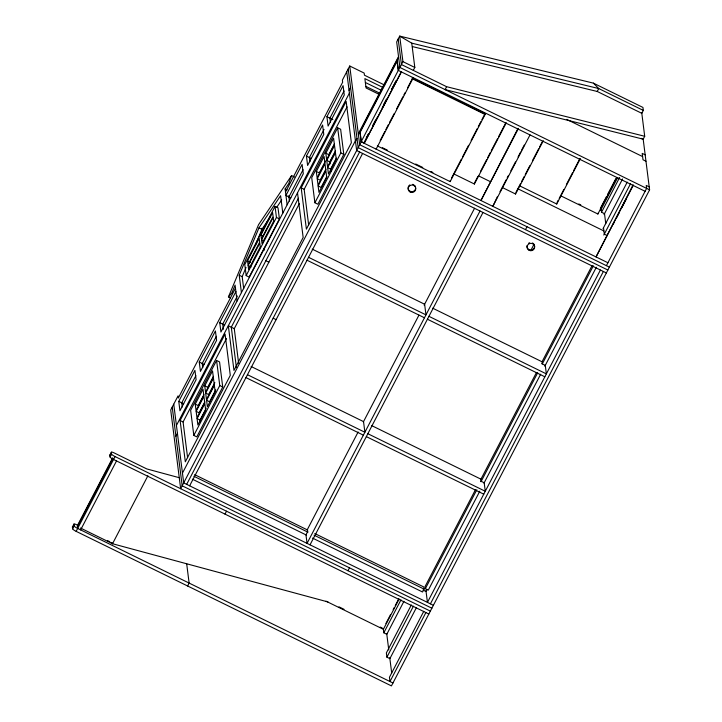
<?xml version="1.0" encoding="UTF-8"?>
<svg xmlns="http://www.w3.org/2000/svg" width="722" height="722" viewBox="0 0 722 722"><rect width="100%" height="100%" fill="white"/><g stroke="black" fill="none" stroke-linecap="round" stroke-linejoin="round"><path stroke-width="1.08" d="M294.558 177.034L291.58 175.581L288.746 183.578L285.127 188.956L287.13 204.813M230.417 297.897L228.432 296.923L258.548 224.695L291.58 175.581M241.419 292.654L239.217 275.217L258.954 227.881L280.605 195.689L282.807 213.125M243.702 288.665L242.186 276.679L246.049 267.411M255.489 244.776L261.924 229.334L270.588 216.456M641.226 138.344L643.203 139.31L649.592 189.85L391.441 685.9L76.144 531.347A3.818 0.713 27.5 0 1 72.633 528.829L72.408 527.015L73.924 524.109A3.339 0.623 27.5 0 1 76.803 524.822M428.841 614.025L113.544 459.472A3.818 0.713 27.5 0 1 110.042 456.954L109.816 455.149L111.323 452.234A3.339 0.623 27.5 0 1 114.202 452.947L146.819 468.939L179.354 477.729M72.633 528.829L74.149 525.923L73.924 524.109M110.042 456.954L111.558 454.048L111.323 452.234M112.686 457.811L77.317 525.778L77.651 528.432L392.958 682.994M77.416 526.519L112.785 458.551M76.144 531.347L115.06 456.566A3.818 0.713 27.5 0 1 111.558 454.048M80.629 529.894L116.522 460.925M275.046 206.375L244.776 264.532L246.175 275.596L249.144 277.058L279.414 218.892L278.015 207.828L275.046 206.375L276.436 217.439L246.175 275.596M247.529 260.822L259.207 238.395L259.685 242.222L248.016 264.658L247.529 260.822L250.498 262.285M260.931 235.065L272.609 212.629L273.096 216.465L261.418 238.901L260.931 235.065L262.916 236.04M384.691 85.124L364.448 75.196L364.177 73.075L349.737 66L342.39 80.124L342.652 82.245L285.515 192.043M235.48 288.195L178.343 397.993L178.072 395.864L170.717 409.988L180.662 488.722L361.199 141.819L359.917 131.711M248.124 265.506L259.794 243.07L260.281 246.906L248.603 269.333L248.124 265.506L251.094 266.969M261.526 239.749L273.205 217.313L273.683 221.149L262.005 243.576L261.526 239.749L263.503 240.724M178.767 401.396L194.931 370.341L196.113 379.7L179.949 410.764L178.767 401.396L183.722 403.824M199.254 362.029L215.418 330.974L216.6 340.333L200.436 371.397L199.254 362.029L204.209 364.457M290.903 197.882L285.948 195.445L302.112 164.39L303.294 173.749L220.923 332.021L219.741 322.662L235.904 291.598M306.435 156.078L322.599 125.023L323.781 134.382L307.617 165.446L306.435 156.078L311.39 158.506M326.922 116.711L343.085 85.656L344.268 95.015L328.104 126.079L326.922 116.711L332.869 119.626M195.888 375.675L181.745 402.858L182.269 407.018M216.374 336.308L202.232 363.491L202.756 367.651M237.367 295.975L222.719 324.115L223.378 329.322M288.917 196.907L303.06 169.733M324.052 129.391L309.404 157.54L309.937 161.701M344.042 90.99L329.891 118.173L330.423 122.334M80.422 527.999L112.533 543.738L147.902 475.771M349.051 90.322L350.567 87.416M176.43 425.457L349.403 93.093M180.112 420.511L225.083 334.096L230.291 375.377L185.319 461.791L180.112 420.511L183.081 421.964L187.594 457.667M301.182 187.855L346.154 101.441L351.37 142.721L306.399 229.136L301.182 187.855L304.161 189.308L308.664 225.011M298.421 198.225L231.293 327.201L236.374 367.417M183.081 421.964L226.5 338.528M304.161 189.308L347.056 106.874M175.915 436.25L177.431 433.335M216.591 360.458L190.644 410.313L193.812 435.42L196.79 436.882L222.728 387.028L219.56 361.921L216.591 360.458L219.759 385.566L193.812 435.42M337.661 127.803L311.714 177.657L314.891 202.765L317.861 204.227L343.807 154.373L340.64 129.265L337.661 127.803L340.838 152.911L314.891 202.765M238.639 363.292L234.271 328.654L299.323 203.649M195.238 404.13L203.017 389.176L203.83 395.557L196.041 410.52L195.238 404.13L198.207 405.593L203.92 394.618M204.75 385.855L212.53 370.9L213.342 377.281L205.553 392.236L204.75 385.855L207.719 387.308L213.432 376.342M316.308 171.475L324.097 156.521L324.9 162.901L317.12 177.865L316.308 171.475L319.286 172.937L325.514 160.97M325.821 153.199L333.609 138.245L334.412 144.626L326.633 159.58L325.821 153.199L328.799 154.652L334.503 143.687M196.149 411.369L203.929 396.414L204.741 402.795L196.953 417.749L196.149 411.369L199.119 412.822L204.831 401.856M205.662 393.084L213.45 378.129L214.254 384.51L206.465 399.474L205.662 393.084L208.631 394.546L214.858 382.579M317.229 178.713L325.008 163.759L325.812 170.139L318.032 185.094L317.229 178.713L320.198 180.166L325.902 169.201M326.741 160.437L334.521 145.474L335.333 151.864L327.544 166.818L326.741 160.437L329.71 161.89L329.981 164.02M329.71 161.89L335.423 150.925M197.061 418.598L204.849 403.643L205.653 410.033L197.873 424.987L197.061 418.598L200.039 420.06L200.301 422.19M206.573 400.322L214.362 385.368L215.165 391.748L207.385 406.703L206.573 400.322L209.551 401.775L215.779 389.817M318.14 185.951L325.92 170.988L326.732 177.377L318.943 192.332L318.14 185.951L321.11 187.404L326.822 176.439M327.653 167.666L335.432 152.712L336.244 159.093L328.456 174.047L327.653 167.666L330.622 169.129L330.893 171.249M200.039 420.06L206.266 408.092M330.622 169.129L336.335 158.154M358.311 133.877L398.526 56.596M358.41 134.617L398.625 57.345M182.458 473.118L355.423 140.754M355.504 141.395L357.011 138.48M361.271 141.521L398.282 70.395L397.127 61.271L360.116 132.397L361.271 141.521L364.24 142.983L401.252 71.857M412.415 46.587L597.229 91.468L641.804 113.318L643.32 110.412L642.941 107.434L593.376 83.129L399.699 36.1L402.921 61.632L398.382 70.359L397.109 60.251M366.262 138.01L368.31 134.057M372.94 125.177L375.503 120.24M383.725 104.437L386.297 99.501M391.432 89.627L396.062 80.747M364.159 142.568L368.807 133.642M372.94 125.7L377.074 117.758M382.236 107.831L386.884 98.905M391.532 89.97L396.179 81.035M186.664 484.363L359.628 151.999M364.258 143.317L401.441 71.857M189.633 485.816L362.606 153.452M413.3 70.368L414.816 67.462L411.748 43.149L399.699 36.1L396.676 41.912L399.898 67.453L649.592 189.85M380.187 140.456L384.835 131.53M385.864 129.545L388.445 124.581M389.483 122.596L394.131 113.661M396.712 108.697L402.912 96.793M403.941 94.808L404.979 92.822M407.56 87.858L412.722 77.931M413.336 77.687L376.144 149.147L376.054 148.398M644.701 136.268L446.602 86.694L445.086 89.6L643.194 139.175L644.701 136.268L641.705 112.497M187.612 585.984L189.119 583.078L186.682 563.765M225.011 514.109L226.528 511.203M451.584 177.964L461.358 159.174M462.396 157.179L468.569 145.321M471.132 140.393L477.314 128.507M478.325 126.567L480.897 121.63M481.926 119.662L484.498 114.708M377.362 145.934L450.158 181.619L485.103 114.482L485.003 113.733L412.208 78.048M474.832 182.314L477.928 176.376M480.473 171.475L486.664 159.589M487.684 157.631L490.256 152.676M491.285 150.708L497.458 138.832M498.496 136.855L505.698 123.011M453.443 173.74L474.426 184.029L506.284 122.812M358.148 431.964L307.22 529.831L307.752 531.455L305.975 534.867L307.049 543.377L480.022 211.014M363.346 421.973L418.959 315.126M424.148 305.135L474.562 208.27M518.044 128.317L480.951 200.517L518.134 129.058M310.027 544.83L482.991 212.467M497.395 196.673L492.837 206.348L530.029 134.888M499.976 191.709L506.176 179.796M507.205 177.811L508.243 175.825M510.824 170.861L515.472 161.936M518.053 156.972L520.634 152.008M521.672 150.023L524.253 145.059M515.986 192.314L520.625 183.406M521.636 181.466L524.217 176.493M525.237 174.543L529.876 165.636M532.439 160.699L538.621 148.831M539.65 146.855L542.222 141.909M502.593 187.657L515.58 194.019L543.323 140.709M597.229 91.468L598.737 88.553L593.376 83.129M347.977 570.732L349.493 567.826M525.481 229.65L526.997 226.735M531.13 249.821L533.72 244.83M557.149 202.304L558.151 200.364M559.189 198.388L563.837 189.453M566.391 184.543L572.573 172.666M573.593 170.69L579.775 158.822M519.768 185.897L556.734 204.019L580.371 158.605M600.343 208.378L606.534 196.483M607.545 194.534L615.785 178.713M560.922 195.888L597.888 214.01L616.904 177.486M600.677 210.165L617.689 177.477M385.891 623.555L390.566 614.557M393.174 609.558L394.212 607.563M395.25 605.559L398.896 598.565M398.986 599.314L383.382 629.295L326.01 601.173M605.767 223.667L604.504 213.676L601.534 212.223L619.611 177.486M403.959 601.282L386.802 634.268L383.824 632.806L400.99 599.829M604.025 214.605L622.581 178.939M603.014 228.684L627.247 182.115M411.332 604.937L386.369 652.914L386.902 657.173L389.88 658.626L416.404 607.653M603.818 235.065L630.631 183.55M386.902 657.173L413.435 606.2M633.122 184.724L596.029 256.933L633.212 185.473M612.978 224.632L614.007 222.656M616.588 217.701L619.169 212.746M621.741 207.792L626.38 198.875M475.527 489.588L425.068 586.553L425.339 588.683L428.308 590.136L479.814 491.177M480.735 479.588L536.401 372.624M542.123 361.632L592.058 265.669M314.765 533.522L423.787 586.968L424.058 589.098L422.541 592.004L312.509 538.071M425.339 588.683L476.836 489.715M481.005 481.718L537.709 372.76M542.384 363.762L593.367 265.795M427.054 589.495L426.016 591.498L423.002 590.018M483.975 483.171L540.679 374.213M544.839 366.216L596.345 267.248M600.406 270.028L427.442 602.392L425.962 590.686M423.778 611.308L389.447 677.281L389.979 681.532L425.872 612.572M430.411 603.845L603.375 271.481M606.408 265.669L646.614 188.388L646.244 185.41L649.213 186.872M276.77 207.259L281.715 199.904M228.432 296.923L231.789 293.024L235.092 285.109L237.087 300.966M411.748 43.149L598.737 88.553L643.32 110.412M110.466 542.204L112.533 543.738L327.987 601.958M645.17 154.842L642.201 153.389L643.004 159.77L645.973 161.232M566.815 119.428L642.598 156.584M402.921 61.632L414.816 67.462M446.602 86.694L401.414 64.538L398.183 39.006M398.282 70.395L645.107 191.303M412.307 78.797L485.103 114.482M383.03 87.506L364.872 78.608L366.054 87.967L379.167 94.392M365.377 82.507L381.514 90.412M365.883 86.396L379.998 93.319M578.809 203.965L580.813 204.94M518.017 188.848L603.899 230.95M607.274 235.598L604.305 234.136L603.493 227.755M478.614 175.897L490.599 181.782M382.326 147.667L387.38 150.14M415.692 164.02L422.767 167.486M430.853 171.457L432.875 172.45M361.199 141.819L607.915 262.754M609.377 267.122L359.682 144.725L349.737 66M607.861 270.028L358.166 147.631L348.221 68.906M606.354 272.934L356.659 150.537L346.713 71.812M340.838 152.911L343.807 154.373M285.127 188.956L287.112 189.931M276.436 217.439L279.414 218.892M312.211 249.126L424.626 304.233L425.971 314.873L308.556 257.312M432.658 308.168L542.042 361.785L542.276 363.662L541.798 363.662L545.281 365.368L546.355 373.888L428.94 316.326M258.954 227.881L261.924 229.334M307.04 260.227L424.455 317.779M427.424 319.232L544.839 376.794M265.886 260.732L268.864 262.185M239.217 275.217L242.186 276.679M273.151 318.176L276.12 319.638M234.271 328.654L228.323 325.748L233.964 370.431L303.159 237.484L297.509 192.801M219.741 322.662L224.695 325.09M251.121 366.505L363.536 421.612L364.881 432.252L247.465 374.7M371.577 425.556L480.951 479.173L481.186 481.042L480.708 481.051L484.191 482.756L485.265 491.267L367.85 433.714M245.949 377.606L363.365 435.158M366.343 436.62L483.758 494.173M219.759 385.566L222.728 387.028M194.633 474.643L307.698 530.065M193.893 476.276L307.969 532.186M314.025 535.155L424.058 589.098M192.386 479.182L306.453 535.101M433.38 605.298L183.695 482.901L173.749 404.176M431.873 608.213L182.179 485.816L172.233 407.082M115.06 456.566L430.357 611.119M338.997 606.841L344.033 609.314M380.268 627.075L382.281 628.059M107.425 540.534L109.428 541.518M601.155 209.245L601.534 212.223M597.798 213.27L597.888 214.01M556.644 203.27L556.734 204.019M515.49 193.279L515.58 194.019M474.327 183.289L474.426 184.029M450.068 180.87L450.158 181.619M386.694 633.465L388.779 649.971M389.754 657.679L391.703 673.084M383.283 628.492L383.824 632.806M288.764 195.698L289.441 201.068M261.797 228.305L262.339 232.61M264.279 247.971L264.55 250.101M112.442 542.989L112.533 543.738M109.816 455.149A3.339 0.623 27.5 0 1 110.899 455.122M77.651 528.432A3.818 0.713 27.5 0 1 74.149 525.923M72.408 527.015A3.339 0.623 27.5 0 1 72.76 526.843M532.511 242.962A3.818 3.718 -7.2 0 1 534.316 247.655A3.818 3.718 -7.2 0 1 529.668 249.848A3.818 3.718 -7.2 0 1 527.051 245.534M528.703 243.179A3.818 3.718 -7.2 0 1 529.605 242.754M415.682 187.774A3.818 3.718 -7.2 0 1 410.15 191.321A3.818 3.718 -7.2 0 1 409.807 184.895M412.668 184.354A3.818 3.718 -7.2 0 1 413.607 184.679M414.428 185.22A3.818 3.718 -7.2 0 1 415.502 186.827M529.145 250.353A3.818 3.718 -7.2 0 0 534.686 246.807A3.818 3.718 -7.2 0 0 528.802 243.928A3.818 3.718 -7.2 0 0 529.145 250.353M410.24 192.07A3.818 3.718 -7.2 0 0 415.782 188.523A3.818 3.718 -7.2 0 0 409.897 185.635A3.818 3.718 -7.2 0 0 410.24 192.07"/></g></svg>
